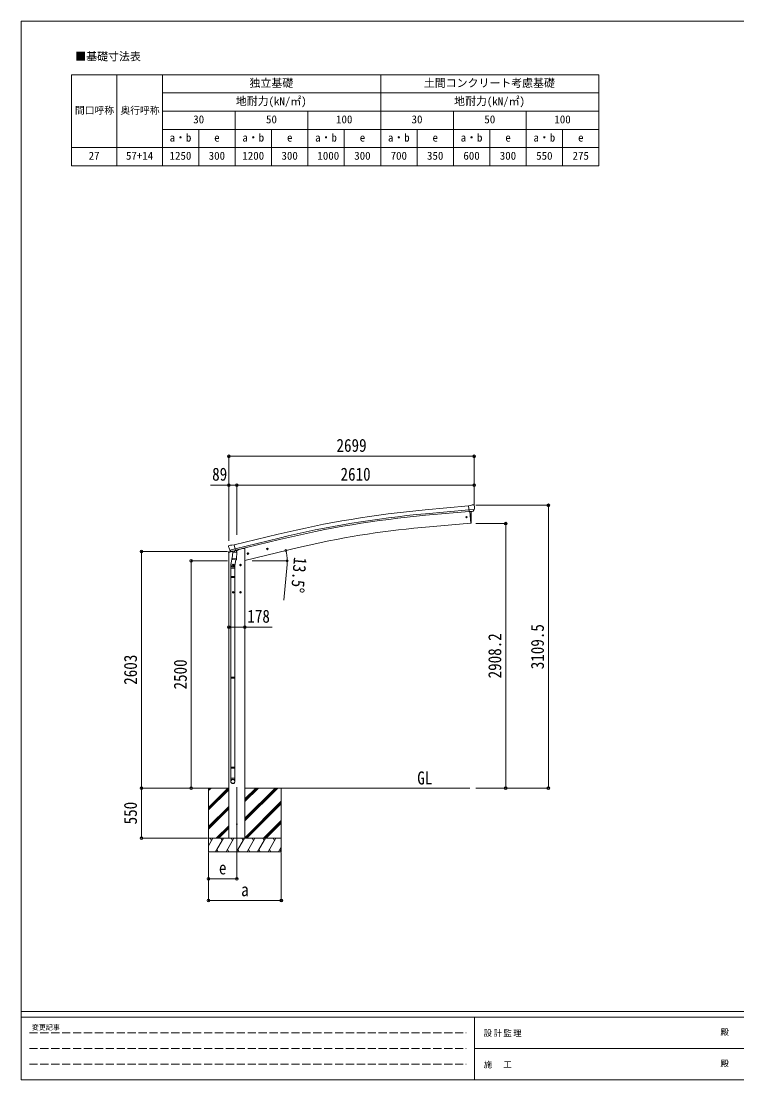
# Model space of a CAD drawing. Units: millimetres at full size, sheet at 1:30. Extents: x -8385 to 8479, y -5853 to 5787.
# Drawn here: x -8385 to -518, y -5853 to 5787 of the extents above; entities that cross this region are included whole.
import ezdxf
from ezdxf.enums import TextEntityAlignment as Align

# ---------------------------------------------------------------- set-up
doc = ezdxf.new("R2010")
doc.units = ezdxf.units.MM
doc.header["$LTSCALE"] = 30
doc.header["$PDMODE"] = 32
doc.header["$PDSIZE"] = 30
doc.linetypes.add('DASHED3', pattern=[4, 3, -1])
for name, color, linetype, lineweight in [('0-0_0', 7, 'Continuous', 9), ('0-1_本体', 4, 'Continuous', 9), ('0-2_部品', 7, 'Continuous', 9), ('0-8_PARTS2', 2, 'Continuous', 9), ('0-A_寸法', 6, 'Continuous', 9), ('0-F_PARTS1', 7, 'Continuous', 18), ('F-0_240', 7, 'Continuous', 9)]:
    doc.layers.add(name, color=color, linetype=linetype, lineweight=lineweight)
doc.styles.add('ＭＳ ゴシック', font='')
doc.styles.get('ＭＳ ゴシック').set_extended_font_data('MS Gothic')

msp = doc.modelspace()

# ---------------------------------------------------------------- linework, layer by layer
at = {"layer": '0-0_0', "color": 6}
for p, q in [((-2590.14, -2645.47), (-2590.14, 464.03)), ((-3059.15, 262.73), (-3059.15, -2645.47))]:
    msp.add_line(p, q, dxfattribs=at)
at = {"layer": '0-0_0'}
for p, q in [((-6699.82, -2645.47), (-6103.48, -2645.47)), ((-6325.73, -2645.47), (-6325.73, -3345.47)), ((-6325.73, -2856.7), (-6114.5, -2645.47)), ((-6325.73, -2672.85), (-6298.35, -2645.47)), ((-6325.73, -2658.71), (-6312.49, -2645.47)), ((-6325.73, -2870.84), (-6103.48, -2648.59)), ((-6325.73, -2884.98), (-6103.48, -2662.74)), ((-5925.48, -2645.47), (-3453.25, -2645.47)), ((-5925.48, -3005.23), (-5565.72, -2645.47)), ((-5925.48, -2976.95), (-5594, -2645.47)), ((-5925.48, -2991.09), (-5579.86, -2645.47)), ((-5925.48, -2793.1), (-5777.85, -2645.47)), ((-5925.48, -2778.96), (-5791.99, -2645.47)), ((-5925.48, -2764.82), (-5806.13, -2645.47)), ((-5525.73, -2645.47), (-5525.73, -3345.47)), ((-5931.87, -3195.47), (-5525.73, -2789.33)), ((-6325.73, -3068.83), (-6103.48, -2846.58)), ((-6325.73, -3082.97), (-6103.48, -2860.73)), ((-6325.73, -3097.12), (-6103.48, -2874.87)), ((-5917.73, -3195.47), (-5525.73, -2803.48)), ((-5903.59, -3195.47), (-5525.73, -2817.62)), ((-5719.74, -3195.47), (-5525.73, -3001.46)), ((-5705.6, -3195.47), (-5525.73, -3015.61)), ((-6240.24, -3195.47), (-6103.48, -3058.71)), ((-6226.1, -3195.47), (-6103.48, -3072.86)), ((-6211.95, -3195.47), (-6103.48, -3087)), ((-5691.45, -3195.47), (-5525.73, -3029.75)), ((-5525.73, -3195.47), (-6325.73, -3195.47)), ((-6325.73, -3279.3), (-6277.33, -3195.47)), ((-6292.33, -3221.45), (-6307.33, -3195.47)), ((-6248.46, -3345.47), (-6161.86, -3195.47)), ((-6176.86, -3221.45), (-6191.86, -3195.47)), ((-6132.99, -3345.47), (-6046.39, -3195.47)), ((-6061.39, -3221.45), (-6076.39, -3195.47)), ((-6017.52, -3345.47), (-5930.92, -3195.47)), ((-5945.92, -3221.45), (-5960.92, -3195.47)), ((-5902.05, -3345.47), (-5815.45, -3195.47)), ((-5830.45, -3221.45), (-5845.45, -3195.47)), ((-5786.58, -3345.47), (-5699.98, -3195.47)), ((-5729.98, -3195.47), (-5714.98, -3221.45)), ((-5671.11, -3345.47), (-5584.51, -3195.47)), ((-5599.51, -3221.45), (-5614.51, -3195.47)), ((-6325.73, -3345.47), (-5525.73, -3345.47)), ((-6233.47, -3319.49), (-6218.47, -3345.47)), ((-6117.99, -3319.49), (-6102.99, -3345.47)), ((-6002.52, -3319.49), (-5987.53, -3345.47)), ((-5887.05, -3319.49), (-5872.06, -3345.47)), ((-5771.58, -3319.49), (-5756.59, -3345.47)), ((-5656.11, -3319.49), (-5641.12, -3345.47)), ((-5555.64, -3345.47), (-5525.73, -3293.66)), ((-5540.64, -3319.49), (-5525.65, -3345.47))]:
    msp.add_line(p, q, dxfattribs=at)
at = {"layer": '0-1_本体'}
for p, q in [((-3467.17, 457.23), (-3944.68, 414.03)), ((-3463.41, 414.23), (-3940.79, 371.04)), ((-3461.94, 397.46), (-3939.28, 354.27)), ((-3454.71, 395.07), (-3443.46, 266.47)), ((-3443.46, 266.47), (-3981.4, 219.4)), ((-6044.01, 28.41), (-5561.13, 145.9)), ((-6033.93, -13.56), (-5550.92, 103.91)), ((-6030, -29.93), (-5546.94, 87.55)), ((-6103.48, -3191.74), (-6103.48, -55.18)), ((-6001.49, -24.22), (-5949.48, -11.74)), ((-5925.48, -11.74), (-5949.48, -11.74)), ((-5925.48, -11.74), (-5925.48, -3191.74)), ((-5337.4, -0.55), (-5925.45, -141.73))]:
    msp.add_line(p, q, dxfattribs=at)
at = {"layer": '0-1_本体', "color": 6}
msp.add_line((-5925.48, -875.65), (-6103.48, -875.65), dxfattribs=at)
at = {"layer": '0-1_本体'}
for centre, radius, start, end in [((-2948.56, -10595.98), 11054.98, 95.16866, 103.66973), ((-2948.56, -10595.98), 11011.82, 95.16974, 103.66973), ((-2948.56, -10595.98), 10994.98, 95.16974, 103.66973), ((-3182.39, -8996.25), 9250.23, 94.95525, 103.47191)]:
    msp.add_arc(centre, radius, start, end, dxfattribs=at)
at = {"layer": '0-2_部品'}
for p, q in [((-3440.77, 461.44), (-3429.05, 468.21)), ((-3414.15, 469.8), (-3427.81, 468.6)), ((-3405.01, 464.04), (-3410.5, 468.65)), ((-3440.77, 461.44), (-3467.34, 459.12)), ((-3461.68, 394.46), (-3467.34, 459.12)), ((-3404.47, 419.16), (-3463.39, 414)), ((-3451.72, 395.33), (-3461.68, 394.46)), ((-3443.65, 268.74), (-3454.71, 395.07)), ((-3418.11, 398.27), (-3425.82, 397.6)), ((-3415.72, 399.67), (-3404.79, 418.61)), ((-3403.95, 462), (-3403.83, 460.66)), ((-3443.41, 265.97), (-3443.65, 268.74)), ((-3440.8, 266.36), (-3443.41, 265.97)), ((-6105.47, 12.83), (-6105.19, 11.68)), ((-6101.25, 21.41), (-6105.11, 15.11)), ((-6098.15, 23.66), (-6084.97, 26.82)), ((-6070.41, 24.15), (-6083.67, 26.85)), ((-6070.41, 24.15), (-6044.48, 30.37)), ((-6106.04, -55.79), (-6063.02, -45.46)), ((-6106.04, -48.9), (-6106.04, -55.79)), ((-6077.59, -39.71), (-6103.74, -45.99)), ((-6091.41, -27.47), (-6033.91, -13.67)), ((-6074.56, -42.38), (-6090.94, -27.89)), ((-6062.97, -91.9), (-6078.88, -188.07)), ((-6071.85, -42.95), (-6064.33, -41.15)), ((-6071.02, -42.84), (-6069.49, -42.48)), ((-6069.49, -42.48), (-6032.78, -33.66)), ((-6067.65, -42.7), (-6067.7, -43.45)), ((-6066.95, -44.49), (-6041.13, -50.92)), ((-6060.03, -49.83), (-6064.7, -116.67)), ((-6014.34, -53.03), (-6060.03, -49.83)), ((-6058.25, -46.65), (-6058.48, -49.94)), ((-6038.73, -35.49), (-6039.76, -50.1)), ((-6032.78, -33.66), (-6031.25, -33.3)), ((-6029.7, -31.19), (-6028.76, -31.26)), ((-6028.76, -31.26), (-6015.44, -46.58)), ((-6024.46, -36.21), (-6005.32, -31.61)), ((-6019.01, -119.86), (-6014.34, -53.03)), ((-6015.44, -46.58), (-6015.89, -52.92)), ((-6001.49, -23), (-6001.49, -26.75)), ((-5901.91, -69.33), (-5882.46, -64.66)), ((-5897.35, -61.55), (-5899.48, -68.75)), ((-5890.05, -59.8), (-5897.35, -61.55)), ((-5889.85, -76.72), (-5894.52, -57.27)), ((-5884.89, -65.25), (-5890.05, -59.8)), ((-5887.02, -72.44), (-5884.89, -65.25)), ((-5687.97, -17.97), (-5668.53, -13.3)), ((-5683.42, -10.19), (-5685.55, -17.39)), ((-5676.12, -8.44), (-5683.42, -10.19)), ((-5675.92, -25.36), (-5680.58, -5.91)), ((-5670.95, -13.88), (-5676.12, -8.44)), ((-5673.08, -21.08), (-5670.95, -13.88)), ((-6081.03, -225.23), (-6081.03, -190.88)), ((-6035.03, -225.23), (-6081.03, -225.23)), ((-6079.03, -225.23), (-6079.03, -319.23)), ((-6065.56, -129.14), (-6064.69, -116.67)), ((-6065.17, -130.49), (-6065.17, -130.49)), ((-6019.01, -119.86), (-6064.7, -116.67)), ((-6044.48, -191.98), (-6064.48, -191.98)), ((-6063.72, -131.27), (-6022.02, -134.19)), ((-6054.48, -184.47), (-6060.98, -188.22)), ((-6060.98, -188.22), (-6060.98, -195.73)), ((-6060.98, -195.73), (-6054.48, -199.48)), ((-6054.48, -201.98), (-6054.48, -181.98)), ((-6047.98, -188.22), (-6054.48, -184.47)), ((-6027.45, -133.81), (-6038.18, -197.4)), ((-6037.03, -225.23), (-6037.03, -319.23)), ((-6035.03, -190.58), (-6035.03, -225.23)), ((-6019.03, -119.86), (-6019.91, -132.56)), ((-5964.48, -191.98), (-5984.48, -191.98)), ((-5974.48, -184.47), (-5980.98, -188.22)), ((-5980.98, -188.22), (-5980.98, -195.73)), ((-5980.98, -195.73), (-5974.48, -199.48)), ((-5974.48, -201.98), (-5974.48, -181.98)), ((-5967.98, -188.22), (-5974.48, -184.47)), ((-6081.03, -321.23), (-6080.03, -319.23)), ((-6035.03, -321.23), (-6081.03, -321.23)), ((-6035.03, -329.23), (-6081.03, -329.23)), ((-6036.03, -319.23), (-6080.03, -319.23)), ((-6036.03, -331.23), (-6080.03, -331.23)), ((-6079.03, -331.23), (-6079.03, -1425.42)), ((-6037.03, -331.23), (-6037.03, -1425.42)), ((-6035.03, -321.23), (-6036.03, -319.23)), ((-6035.03, -329.23), (-6036.03, -331.23)), ((-6035.03, -321.23), (-6035.03, -329.23)), ((-6044.48, -491.98), (-6064.48, -491.98)), ((-6054.48, -484.47), (-6060.98, -488.22)), ((-6060.98, -488.22), (-6060.98, -495.73)), ((-6060.98, -495.73), (-6054.48, -499.48)), ((-6054.48, -501.98), (-6054.48, -481.98)), ((-6047.98, -488.22), (-6054.48, -484.47)), ((-5964.48, -491.98), (-5984.48, -491.98)), ((-5974.48, -484.47), (-5980.98, -488.22)), ((-5980.98, -488.22), (-5980.98, -495.73)), ((-5980.98, -495.73), (-5974.48, -499.48)), ((-5974.48, -501.98), (-5974.48, -481.98)), ((-5967.98, -488.22), (-5974.48, -484.47)), ((-6081.03, -1427.42), (-6080.03, -1425.42)), ((-6035.03, -1427.42), (-6081.03, -1427.42)), ((-6035.03, -1435.42), (-6081.03, -1435.42)), ((-6036.03, -1425.42), (-6080.03, -1425.42)), ((-6036.03, -1437.42), (-6080.03, -1437.42)), ((-6079.03, -1437.42), (-6079.03, -2415.61)), ((-6037.03, -1437.42), (-6037.03, -2415.61)), ((-6035.03, -1427.42), (-6036.03, -1425.42)), ((-6035.03, -1435.42), (-6036.03, -1437.42)), ((-6035.03, -1427.42), (-6035.03, -1435.42)), ((-6081.03, -2417.61), (-6080.03, -2415.61)), ((-6035.03, -2417.61), (-6081.03, -2417.61)), ((-6035.03, -2425.61), (-6081.03, -2425.61)), ((-6036.03, -2415.61), (-6080.03, -2415.61)), ((-6036.03, -2427.61), (-6080.03, -2427.61)), ((-6079.03, -2427.61), (-6079.03, -2537.61)), ((-6037.03, -2427.61), (-6037.03, -2537.61)), ((-6035.03, -2417.61), (-6036.03, -2415.61)), ((-6035.03, -2425.61), (-6036.03, -2427.61)), ((-6035.03, -2417.61), (-6035.03, -2425.61)), ((-6081.03, -2571.75), (-6081.03, -2537.61)), ((-6035.03, -2537.61), (-6081.03, -2537.61)), ((-6035.03, -2571.75), (-6035.03, -2537.61))]:
    msp.add_line(p, q, dxfattribs=at)
for points in [[(-3451.72, 395.33), (-3451.45, 395.26), (-3426.07, 397.48), (-3425.82, 397.6)], [(-3438.26, 269.19), (-3437.42, 294.82), (-3437.22, 321.32), (-3437.7, 347.8), (-3438.84, 374.28), (-3440.34, 396.23)], [(-3404.4, 419.79), (-3404.69, 418.8), (-3404.79, 418.61)], [(-6039.05, -35.08), (-6029.33, -32.74), (-6044.48, 30.37)], [(-6091.69, -26.9), (-6091.1, -27.74), (-6090.94, -27.89)], [(-6039.05, -35.08), (-6039.29, -35.23), (-6064.06, -41.17), (-6064.33, -41.15)], [(-5899.48, -68.75), (-5894.32, -74.19), (-5887.02, -72.44)], [(-5685.55, -17.39), (-5680.38, -22.83), (-5673.08, -21.08)], [(-6054.48, -199.48), (-6047.98, -195.73), (-6047.98, -188.22)], [(-5974.48, -199.48), (-5967.98, -195.73), (-5967.98, -188.22)], [(-6081.03, -321.23), (-6081.03, -329.23), (-6080.03, -331.23)], [(-6054.48, -499.48), (-6047.98, -495.73), (-6047.98, -488.22)], [(-5974.48, -499.48), (-5967.98, -495.73), (-5967.98, -488.22)], [(-6081.03, -1427.42), (-6081.03, -1435.42), (-6080.03, -1437.42)], [(-6081.03, -2417.61), (-6081.03, -2425.61), (-6080.03, -2427.61)]]:
    msp.add_lwpolyline(points, dxfattribs=at)
for centre, radius in [((-3489.48, 333.61), 6.5), ((-5892.18, -67), 8.5), ((-5892.18, -67), 7.7), ((-5892.18, -67), 6.5), ((-5678.25, -15.64), 8.5), ((-5678.25, -15.64), 7.7), ((-5678.25, -15.64), 6.5), ((-6054.48, -191.98), 8.5), ((-6054.48, -191.98), 7.7), ((-6054.48, -191.98), 6.5), ((-5974.48, -191.98), 8.5), ((-5974.48, -191.98), 7.7), ((-5974.48, -191.98), 6.5), ((-6054.48, -491.98), 8.5), ((-6054.48, -491.98), 7.7), ((-6054.48, -491.98), 6.5), ((-5974.48, -491.98), 8.5), ((-5974.48, -491.98), 7.7), ((-5974.48, -491.98), 6.5), ((-6014.48, -3041.74), 4.5)]:
    msp.add_circle(centre, radius, dxfattribs=at)
for centre, radius, start, end in [((-3427.55, 465.61), 3, 95, 120), ((-3413.71, 464.81), 5, 50.00648, 94.99352), ((-3605.46, 443.02), 202.4, 353.4085, 5), ((-3441.24, 269.33), 3, 278.50322, 357.46219), ((-5908.39, 58.93), 202.4, 193.5, 205.09125), ((-6096.99, 18.8), 5, 103.5, 148.5), ((-6084.27, 23.91), 3, 78.5, 103.5), ((-6103.04, -48.9), 3, 103.5, 180), ((-6071.13, -42.36), 0.5, 248.23754, 283.5), ((-6068.15, -42.67), 0.5, 356, 103.5), ((-6066.7, -43.52), 1, 176, 256), ((-6040.78, -49.95), 1.03, 250.03897, 351.96569), ((-6038.14, -35.57), 0.604, 100.59842, 172.20595), ((-6031.37, -32.81), 0.5, 283.5, 318.76246), ((-6006.49, -26.75), 5, 283.5, 0), ((-6051.03, -190.88), 30, 177.45142, 180), ((-6063.62, -129.31), 1.95, 175.04017, 217.47766), ((-6063.58, -129.28), 2, 217.40962, 266), ((-6021.88, -132.19), 2, 266, 349.46843)]:
    msp.add_arc(centre, radius, start, end, dxfattribs=at)
for centre, major_axis, ratio, start_param, end_param in [((-3399.62, 466.05), (-15.35, 3.44), 0.101033, 5.97514262, 5.97537366), ((-3418.38, 401.26), (1.62, -2.54), 0.997631, 5.80419048, 5.89294842), ((-3418.45, 401.37), (-3.5, 2.17), 0.650902, 2.11455212, 2.18736272), ((-3418.32, 401.18), (1.62, -2.54), 0.997631, 5.96575902, 6.76218013), ((-3406.94, 461.75), (2.71, -1.31), 0.997474, 0.53665673, 1.32256522), ((-6102.55, 13.55), (-1.57, -2.57), 0.99628, 4.71238898, 5.49965061), ((-6072.57, -40.13), (-0.73, -2.92), 0.997631, 5.80419048, 6.60061159), ((-6072.52, -39.9), (2.63, 3.16), 0.650902, 4.09582259, 4.16863319), ((-6072.55, -40.03), (-0.73, -2.92), 0.997631, 0.39023689, 0.47899483), ((-6058.03, -190.58), (23, 0), 0.996195, 2.55602575, 6.56630284), ((-6058.03, -190.58), (21, 0), 0.996195, 2.93491471, 5.95123941), ((-6058.03, -2570.01), (-23, 0), 0.996195, 3.14159265, 6.28318531), ((-6058.03, -2571.75), (-23, 0), 0.996195, 3.14159265, 6.28318531), ((-6058.03, -2571.75), (0, -23.43), 0.981806, 4.71238898, 7.85398163)]:
    msp.add_ellipse(centre, major_axis=major_axis, ratio=ratio, start_param=start_param, end_param=end_param, dxfattribs=at)
msp.add_ellipse((-6058.03, -2571.75), major_axis=(21, 0), ratio=0.996195, dxfattribs=at)
at = {"layer": '0-8_PARTS2'}
msp.add_line((-6014.48, -2636.26), (-6014.48, -3395.47), dxfattribs=at)
at = {"layer": '0-A_寸法'}
for p, q in [((-6103.48, 1002.89), (-3404.48, 1002.89)), ((-3404.48, 1002.89), (-3404.48, 686.27)), ((-6103.48, 686.27), (-6103.48, 74.04)), ((-6103.48, 686.27), (-6014.48, 686.27)), ((-6014.48, 686.27), (-6014.48, 138.41)), ((-6014.48, 686.27), (-3404.48, 686.27)), ((-3404.48, 686.27), (-3404.48, 457.26)), ((-2590.14, 464.03), (-3387.98, 464.03)), ((-3059.15, 262.73), (-3387.98, 262.73)), ((-7064.06, -42.47), (-6118.97, -42.47)), ((-7064.06, -2645.47), (-7064.06, -42.47)), ((-6516.08, -145.47), (-6118.97, -145.47)), ((-6516.08, -2645.47), (-6516.08, -145.47)), ((-5846.98, -145.47), (-5460.13, -145.47)), ((-5462.98, -187.93), (-5497.34, -580.43)), ((-5925.48, -875.65), (-5625.48, -875.65)), ((-7064.06, -2645.47), (-6335.94, -2645.47)), ((-7064.06, -3195.47), (-7064.06, -2645.47)), ((-3059.15, -2645.47), (-3387.98, -2645.47)), ((-2590.14, -2645.47), (-3059.15, -2645.47)), ((-7064.06, -3195.47), (-6335.94, -3195.47)), ((-6325.73, -3881.84), (-6325.73, -3352.89)), ((-6325.73, -3641.86), (-6325.73, -3352.89)), ((-6014.48, -3641.86), (-6014.48, -3352.89)), ((-5525.73, -3881.84), (-5525.73, -3352.89)), ((-6014.48, -3641.86), (-6325.73, -3641.86)), ((-6325.73, -3881.84), (-5525.73, -3881.84))]:
    msp.add_line(p, q, dxfattribs=at)
msp.add_lwpolyline([(-6103.48, 1002.89), (-6103.48, 686.27), (-6303.48, 686.27)], dxfattribs=at)
for centre in [(-5474.58, -31.82), (-5461.13, -145.47)]:
    msp.add_circle(centre, 10.62, dxfattribs=at)
for start, end in [(0, 13.5), (354.99678, 0)]:
    msp.add_arc((-5947.98, -145.47), 486.86, start, end, dxfattribs=at)
for p in [(-6103.48, 1002.89), (-3404.48, 1002.89), (-6103.48, 686.27), (-6014.48, 686.27), (-3404.48, 686.27), (-2590.14, 464.03), (-3059.15, 262.73), (-7064.06, -42.47), (-6516.08, -145.47), (-6103.48, -875.65), (-5925.48, -875.65), (-7064.06, -2645.47), (-6516.08, -2645.47), (-3059.15, -2645.47), (-2590.14, -2645.47), (-7064.06, -3195.47), (-6325.73, -3641.86), (-6014.48, -3641.86), (-6325.73, -3881.84), (-5525.73, -3881.84)]:
    msp.add_point(p, dxfattribs=at)
at = {"layer": '0-F_PARTS1'}
for p, q in [((-7833.23, 5197.73), (-2033.23, 5197.73)), ((-7833.23, 5197.73), (-7833.23, 4197.73)), ((-7333.23, 5197.73), (-7333.23, 4197.73)), ((-4433.23, 5197.73), (-4433.23, 4197.73)), ((-6833.23, 4997.73), (-2033.23, 4997.73)), ((-6833.23, 4797.73), (-2033.23, 4797.73)), ((-3633.23, 4797.73), (-3633.23, 4197.73)), ((-6833.23, 4597.73), (-2033.23, 4597.73)), ((-3233.23, 4597.73), (-3233.23, 4197.73)), ((-2433.23, 4597.73), (-2433.23, 4197.73))]:
    msp.add_line(p, q, dxfattribs=at)
for points in [[(-6833.23, 5197.73), (-6833.23, 4997.73), (-6833.23, 4397.73), (-6833.23, 4197.73)], [(-2033.23, 5197.73), (-2033.23, 4597.73), (-2033.23, 4197.73)], [(-6033.23, 4797.73), (-6033.23, 4597.73), (-6033.23, 4197.73)], [(-5233.23, 4797.73), (-5233.23, 4597.73), (-5233.23, 4197.73)], [(-2833.23, 4797.73), (-2833.23, 4397.73), (-2833.23, 4197.73)], [(-6433.23, 4597.73), (-6433.23, 4397.73), (-6433.23, 4197.73)], [(-5633.23, 4597.73), (-5633.23, 4397.73), (-5633.23, 4197.73)], [(-4833.23, 4597.73), (-4833.23, 4397.73), (-4833.23, 4197.73)], [(-4033.23, 4597.73), (-4033.23, 4397.73), (-4033.23, 4197.73)], [(-7833.23, 4397.73), (-6833.23, 4397.73), (-2033.23, 4397.73)], [(-7833.23, 4197.73), (-7333.23, 4197.73), (-4433.23, 4197.73), (-2833.23, 4197.73), (-2033.23, 4197.73)]]:
    msp.add_lwpolyline(points, dxfattribs=at)
at = {"layer": 'F-0_240', "color": 5}
for p, q in [((-8385.45, 5787.34), (-8385.45, -5852.66)), ((-8385.45, 5787.34), (8054.55, 5787.34)), ((-8385.45, -5102.66), (8054.55, -5102.66)), ((-8385.45, -5162.66), (5387.79, -5162.66)), ((-3402.21, -5162.66), (-3402.21, -5852.66)), ((-3402.21, -5507.66), (2747.79, -5507.66)), ((-8385.45, -5852.66), (8054.55, -5852.66))]:
    msp.add_line(p, q, dxfattribs=at)
at = {"layer": 'F-0_240', "color": 4, "linetype": 'DASHED3'}
for p, q in [((-8295.46, -5335.16), (-3492.21, -5335.16)), ((-8295.46, -5507.66), (-3492.21, -5507.66)), ((-8295.46, -5680.16), (-3492.21, -5680.16))]:
    msp.add_line(p, q, dxfattribs=at)

# ---------------------------------------------------------------- texts
at = {"layer": '0-0_0', "style": 'ＭＳ ゴシック', "width": 0.85}
msp.add_text('GL', height=143, dxfattribs=at).set_placement((-4030.78, -2647.91), align=Align.BOTTOM_LEFT)
at = {"layer": '0-A_寸法', "color": 7, "style": 'ＭＳ ゴシック', "width": 0.85}
for s, p in [('2699', (-4918.98, 1008.89)), ('89', (-6285.98, 692.27)), ('2610', (-4874.48, 692.27)), ('178', (-5899.23, -869.65)), ('e', (-6211.36, -3636.86)), ('a', (-5966.98, -3876.84))]:
    msp.add_text(s, height=143, dxfattribs=at).set_placement(p, align=Align.BOTTOM_LEFT)
for s, rotation, p in [('13.5°', 264.997, (-5428.76, -98.07)), ('3109.5', 90, (-2596.14, -1338.22)), ('2908.2', 90, (-3065.15, -1438.87)), ('2603', 90, (-7070.06, -1508.97)), ('2500', 90, (-6522.08, -1560.47)), ('550', 90, (-7070.06, -3044.22))]:
    msp.add_text(s, height=143, rotation=rotation, dxfattribs=at).set_placement(p, align=Align.BOTTOM_LEFT)
at = {"layer": '0-F_PARTS1', "style": 'ＭＳ ゴシック'}
for s, height, p in [('■基礎寸法表', 87.98, (-7790.43, 5328.75)), ('独立基礎', 87.98, (-5874.89, 5037.31)), ('土間コンクリート考慮基礎', 87.98, (-3958.23, 5037.31)), ('地耐力(kN/㎡)', 87.98, (-6025.94, 4837.31)), ('地耐力(kN/㎡)', 87.98, (-3625.94, 4837.31)), ('間口呼称', 76.98, (-7794.89, 4744.81)), ('奥行呼称', 76.98, (-7294.89, 4744.81)), ('30', 87.98, (-6493.64, 4637.31)), ('50', 87.98, (-5693.64, 4637.31)), ('100', 87.98, (-4923.85, 4637.31)), ('30', 87.98, (-4093.64, 4637.31)), ('50', 87.98, (-3293.64, 4637.31)), ('100', 87.98, (-2523.85, 4637.31)), ('a・b', 87.98, (-6754.06, 4437.31)), ('a・b', 87.98, (-5954.06, 4437.31)), ('a・b', 87.98, (-5154.06, 4437.31)), ('a・b', 87.98, (-4354.06, 4437.31)), ('a・b', 87.98, (-3554.06, 4437.31)), ('a・b', 87.98, (-2754.06, 4437.31)), ('e', 87.98, (-6263.44, 4437.31)), ('e', 87.98, (-5463.44, 4437.31)), ('e', 87.98, (-4663.44, 4437.31)), ('e', 87.98, (-3863.44, 4437.31)), ('e', 87.98, (-3063.44, 4437.31)), ('e', 87.98, (-2263.44, 4437.31)), ('27', 87.98, (-7643.64, 4237.31)), ('57+14', 87.98, (-7233.64, 4237.31)), ('1250', 87.98, (-6754.06, 4237.31)), ('300', 87.98, (-6323.85, 4237.31)), ('1200', 87.98, (-5954.06, 4237.31)), ('300', 87.98, (-5523.85, 4237.31)), ('1000', 87.98, (-5128.85, 4237.31)), ('300', 87.98, (-4723.85, 4237.31)), ('700', 87.98, (-4323.85, 4237.31)), ('350', 87.98, (-3923.85, 4237.31)), ('600', 87.98, (-3523.85, 4237.31)), ('300', 87.98, (-3123.85, 4237.31)), ('550', 87.98, (-2723.85, 4237.31)), ('275', 87.98, (-2323.85, 4237.31))]:
    msp.add_text(s, height=height, dxfattribs=at).set_placement(p, align=Align.BOTTOM_LEFT)
at = {"layer": 'F-0_240', "style": 'ＭＳ ゴシック'}
for s, height, p in [('変更記事', 54.99, (-8268.23, -5320.16)), ('殿', 65.98, (-697.92, -5380.16)), ('殿', 65.98, (-697.92, -5725.16))]:
    msp.add_text(s, height=height, dxfattribs=at).set_placement(p, align=Align.BOTTOM_LEFT)
at = {"layer": 'F-0_240', "char_height": 65.98, "attachment_point": 7, "style": 'ＭＳ ゴシック'}
for s, insert in [('\\T1.17;設計監理', (-3300.89, -5380.16)), ('\\T1.17;施\u3000工', (-3300.89, -5725.16))]:
    msp.add_mtext(s, dxfattribs=dict(at, insert=insert))

doc.saveas('drawing.dxf')
